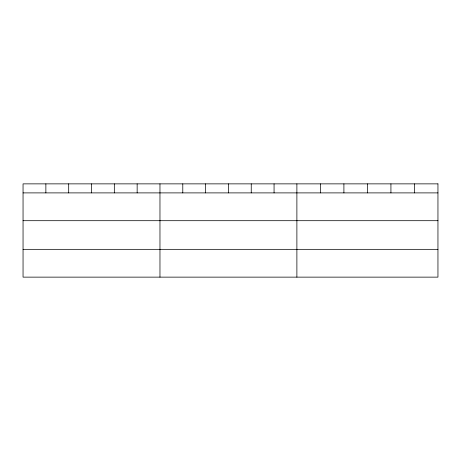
<?xml version="1.0" encoding="UTF-8"?>
<svg xmlns="http://www.w3.org/2000/svg" width="461" height="461" viewBox="0 0 461 461"><rect width="100%" height="100%" fill="white"/><g stroke="black" fill="none" stroke-linecap="round" stroke-linejoin="round"><path stroke-width="0.69" d="M23.05 192.894L437.95 192.894M23.05 220.698L437.95 220.698M23.05 249.338L437.95 249.338M414.439 183.864L414.439 192.894M390.928 183.864L390.928 192.894M367.417 183.864L367.417 192.894M343.906 183.864L343.906 192.894M320.395 183.864L320.395 192.894M296.884 183.864L296.884 277.136M274.065 183.864L274.065 192.894M251.245 183.864L251.245 192.894M228.425 183.864L228.425 192.894M205.606 183.864L205.606 192.894M182.787 183.864L182.787 192.894M159.967 183.864L159.967 277.136M137.148 183.864L137.148 192.894M114.328 183.864L114.328 192.894M91.509 183.864L91.509 192.894M68.689 183.864L68.689 192.894M45.87 183.864L45.87 192.894M437.95 183.864L23.05 183.864L23.05 277.136L437.95 277.136L437.95 183.864"/></g></svg>
